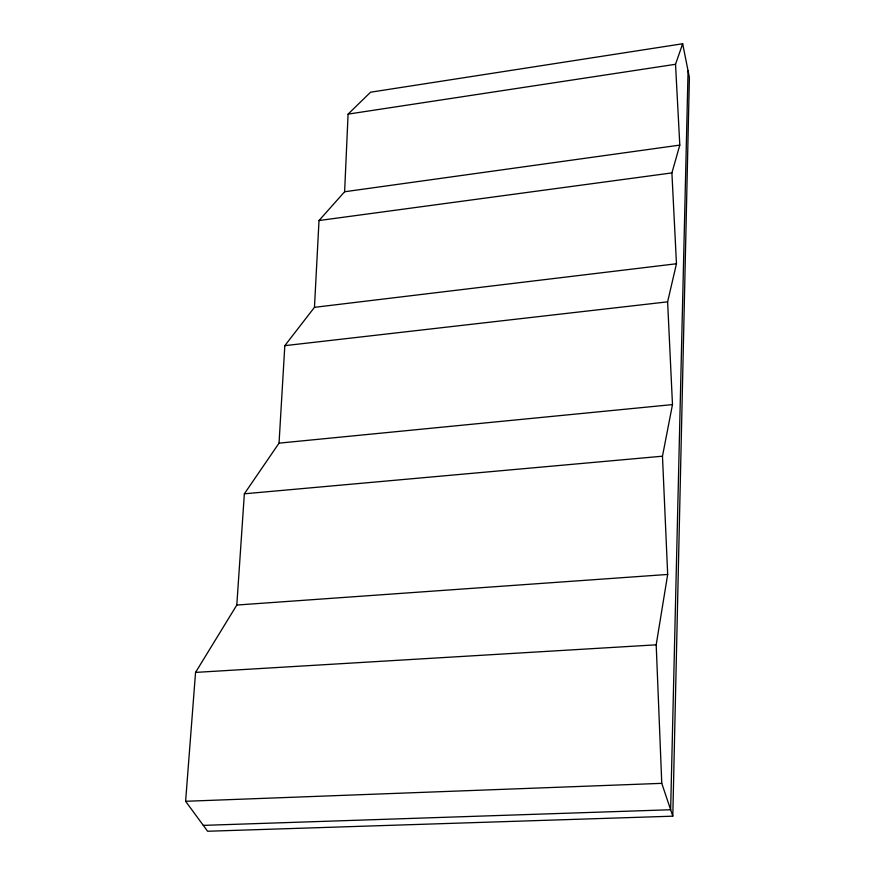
<?xml version="1.0" encoding="UTF-8"?>
<svg xmlns="http://www.w3.org/2000/svg" width="875" height="875" viewBox="0 0 875 875"><rect width="100%" height="100%" fill="white"/><g stroke="black" fill="none" stroke-linecap="round" stroke-linejoin="round"><path stroke-width="1.31" d="M672.798 816.178L689.391 77.492L682.675 43.75L370.584 92.203L348.086 114.122L344.619 191.756L319.014 220.533L314.464 307.333L284.823 345.658L279.038 443.144L244.355 493.806L236.808 605.041L195.552 672.405L185.609 801.292L207.605 831.25L672.798 816.178L661.773 783.344L656.195 644.82L667.68 574.448L662.473 456.203L672.481 404.589L667.614 301.842L676.462 263.758L671.902 172.911L679.809 145.097L675.522 64.291L682.675 43.75M688.067 70.842L670.644 809.747L203.295 825.377M348.086 114.122L675.522 64.291M344.619 191.756L679.809 145.097M319.014 220.533L671.902 172.911M314.464 307.333L676.462 263.758M284.823 345.658L667.614 301.842M279.038 443.144L672.481 404.589M244.355 493.806L662.473 456.203M236.808 605.041L667.68 574.448M195.552 672.405L656.195 644.82M185.609 801.292L661.773 783.344"/></g></svg>
